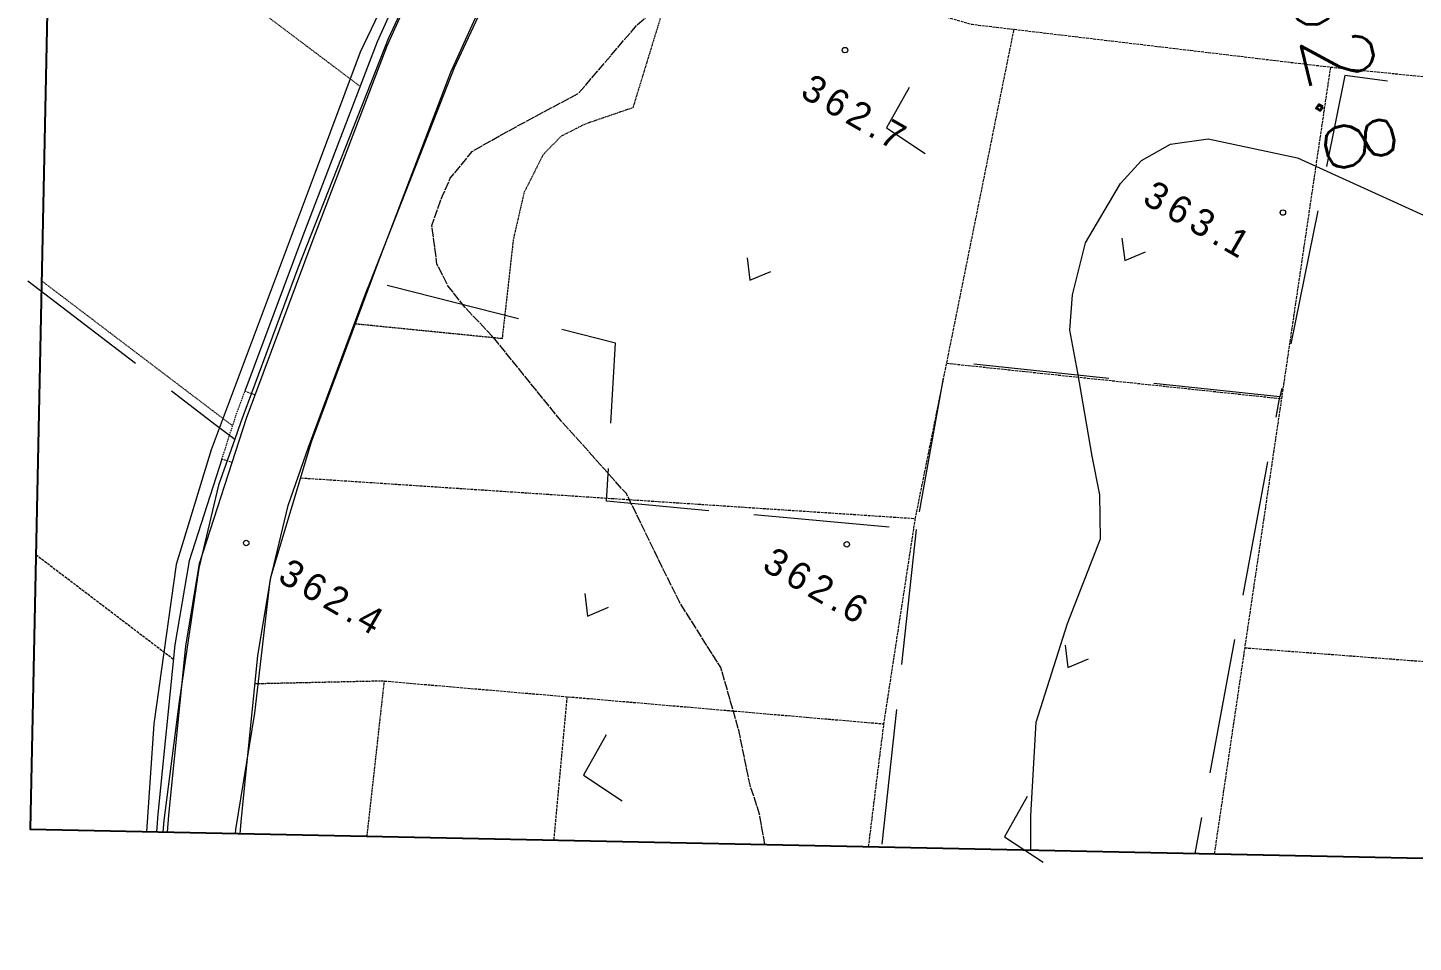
# Model space of a CAD drawing. Header units: millimetres. Extents: x 604133 to 1296463, y 247237 to 595748.
# Drawn here: x 990244 to 1066809, y 337505 to 388067 of the extents above; entities that cross this region are included whole.
import ezdxf

# ---------------------------------------------------------------- set-up
doc = ezdxf.new("R2010")
doc.units = ezdxf.units.MM
doc.header["$LTSCALE"] = 100
for name, pattern in [('55107', [1.25, 0.75, -0.5]), ('56301', [0.5, 0.25, -0.25]), ('56302', [2, 1.5, -0.5]), ('57103', [5.5, 5, -0.5])]:
    doc.linetypes.add(name, pattern=pattern)
doc.layers.get('Defpoints').update_dxf_attribs({"color": 153})
doc.layers.add('D-BGD', color=7, linetype='Continuous', lineweight=13)
doc.layers.add('●予備設計_LP横断', color=7, linetype='Continuous', lineweight=13)
doc.styles.add('BIGFONT', font='txt', dxfattribs={"height": 0.2, "bigfont": 'BIGFONT'})
doc.styles.add('Style-WORKING', font='WORKING.shx')

# ---------------------------------------------------------------- blocks, each defined once
blk = doc.blocks.new('M6313')
at = {"layer": '●予備設計_LP横断', "linetype": 'Continuous', "lineweight": 9, "flags": 128}
blk.add_lwpolyline([(-0.75, 0), (0, -1), (0.75, 0)], dxfattribs=at)
blk = doc.blocks.new('M7312')
at = {"layer": '●予備設計_LP横断', "linetype": 'Continuous', "lineweight": 20}
blk.add_circle((0, -0.001), 0.15, dxfattribs=at)
blk = doc.blocks.new('21311212131313131')
at = {"layer": 'D-BGD', "linetype": '56302'}
for p, q in [((2683077.0273, -1316035.5382), (2684495.2262, -1290477.0272)), ((2667692.0371, -1332822.889), (2669262.5593, -1314289.459)), ((2676329.0421, -1334378.3808), (2649159.0701, -1329485.5608)), ((2685904.5346, -1363522.4065), (2687697.1082, -1335878.5052)), ((2686559.545, -1353421.1318), (2694508.8492, -1353989.5074))]:
    blk.add_line(p, q, dxfattribs=at)
at = {"layer": 'D-BGD', "linetype": 'Continuous'}
for p, q in [((2658851.0509, -1312495.5824, 363598.9803), (2666230.437, -1313836.8628, 363549.9804)), ((2670297.5911, -1314556.2438, 363532.9804), (2669173.1279, -1314371.6053, 363529.9804)), ((2680164.9836, -1316179.9354, 363561.9803), (2672764.4184, -1314962.7254, 363540.9804)), ((2690032.3762, -1317803.6269, 363590.9803), (2682631.811, -1316586.4169, 363568.9803)), ((2694508.8492, -1318540.6454, 363603.9545), (2692499.2035, -1318210.1084, 363597.9803)), ((2668356.6648, -1323845.2567, 363575.9803), (2667713.6496, -1331317.3294, 363612.9803)), ((2668523.4455, -1333005.5637, 363605.9803), (2675931.8344, -1334168.9148, 363494.9804)), ((2676924.0191, -1334324.4606, 363479.9804), (2684395.2787, -1334977.2911, 363440.9804)), ((2686885.6986, -1335194.9012, 363427.9804), (2694357.8353, -1335848.2119, 363389.9804)), ((2676818.7882, -1335816.1654, 363486.9804), (2676292.6786, -1343297.5148, 363521.9804)), ((2664192.3316, -1383689.6553, 362995.9804), (2668626.5646, -1377640.9346, 363060.9804))]:
    blk.add_line(p, q, dxfattribs=at)
at = {"layer": 'D-BGD', "linetype": '55107'}
for p, q in [((2670250.6856, -1370994.3856), (2670053.2512, -1371561.2053)), ((2674000.1248, -1372181.6792), (2673827.8976, -1372756.5981))]:
    blk.add_line(p, q, dxfattribs=at)
at = {"layer": 'D-BGD', "linetype": 'Continuous', "flags": 128}
for points, elevation in [([(2694508.8492, -1327622.6247), (2692616.6985, -1327660.3653), (2687434.0557, -1327464.6622), (2681947.0296, -1325852.8463), (2677213.0161, -1324125.4199), (2674793.2447, -1324209.8343), (2672661.7157, -1324677.7708), (2668080.1393, -1325562.3992), (2665716.2462, -1326057.0361), (2663776.3444, -1325945.8535), (2660878.1191, -1325298.6485), (2657568.2613, -1323435.4072), (2656264.8835, -1322298.9354), (2655330.2626, -1320717.9331), (2654984.8343, -1318637.5091), (2655945.4803, -1313679.8181), (2659141.9353, -1306235.2674)], 362999.9804), ([(2643808.8549, -1362255.8144), (2651180.666, -1365578.8947), (2657881.6356, -1367940.7714), (2673319.6412, -1373353.9091), (2679697.4473, -1375152.401), (2688532.585, -1376206.4376), (2694508.8492, -1376497.9315)], 361999.9804)]:
    blk.add_lwpolyline(points, dxfattribs=dict(at, elevation=elevation))
at = {"layer": 'D-BGD', "linetype": '57103', "elevation": 362499.9804, "flags": 128}
blk.add_lwpolyline([(2694508.8492, -1342309.7663), (2692826.5406, -1342645.9009), (2691223.2868, -1343204.6683), (2688215.924, -1343889.7043), (2684776.2259, -1344947.9842), (2681195.4155, -1347319.8608), (2675268.4675, -1350370.5202), (2671310.4414, -1354074.9467), (2666753.1492, -1357924.4284), (2665147.7632, -1359513.7633), (2663987.5612, -1360468.9789), (2662795.2159, -1361097.6478), (2660669.8069, -1361425.2898), (2659029.8529, -1360878.6497), (2658044.7735, -1360460.2246), (2656538.5731, -1359290.2426), (2655578.5144, -1357695.3147), (2653179.7939, -1353453.4072), (2649363.7171, -1350330.3297), (2646086.6108, -1346722.5185), (2644548.623, -1345829.2648), (2639246.993, -1342387.7168), (2637490.1438, -1340413.5979), (2636977.8488, -1339160.6959), (2637145.5554, -1337469.4847), (2640167.9302, -1320784.2484), (2642105.7601, -1312948.2295), (2643536.402, -1309766.3628), (2647372.6459, -1303287.6772), (2647820.7291, -1301434.164), (2647826.4349, -1300571.9985), (2647644.2049, -1299805.3166), (2647324.3789, -1299512.8079), (2646435.8067, -1299134.674), (2644191.5378, -1299217.1216), (2631308.7427, -1304850.946), (2626711.1803, -1305960.5309), (2625121.1633, -1304854.1084), (2624541.5889, -1303497.1127), (2623950.9738, -1301739.6198), (2627616.8881, -1279538.9036), (2634115.1534, -1252099.7936), (2634700.6786, -1249716.1609), (2635003.7256, -1248296.2668), (2634878.7255, -1247002.2959), (2633658.7892, -1246256.9347)], dxfattribs=at)
at = {"layer": 'D-BGD', "linetype": '56302', "flags": 128}
for points in [[(2644733.2826, -1345004.6433), (2647750.8279, -1336343.7731), (2648931.1827, -1331807.329), (2650881.1168, -1311966.4923), (2652139.1076, -1296621.664)], [(2650881.1168, -1311966.4923), (2689836.4053, -1316889.1979), (2694508.8492, -1317479.8698)], [(2694508.8492, -1336580.8644), (2687697.1082, -1335878.5052), (2676329.0421, -1334378.3808), (2674790.9674, -1368406.7344)], [(2679315.6291, -1382923.0775), (2684938.4172, -1375199.9084)]]:
    blk.add_lwpolyline(points, dxfattribs=at)
at = {"layer": 'D-BGD', "linetype": 'Continuous', "extrusion": (-0.002279, -0.049528, 0.99877), "elevation": 422099.2575}
blk.add_lwpolyline([(2708945.985, -1166044.858), (2708793.9718, -1168404.654), (2713883.6345, -1169090.4067)], dxfattribs=at)
at = {"layer": 'D-BGD', "linetype": 'Continuous', "extrusion": (0.006984, 0.004268, 0.999967), "elevation": 376550.4256}
blk.add_lwpolyline([(2666085.8819, -1315902.7198), (2666569.0789, -1315990.5297), (2665967.7687, -1322973.7416)], dxfattribs=at)
at = {"layer": 'D-BGD', "linetype": 'Continuous'}
for points in [[(2691542.5369, -1327879.4763), (2693803.5053, -1329090.9939), (2695167.0027, -1326918.925)], [(2652496.0732, -1335210.1518), (2654757.0417, -1336421.6694), (2656120.539, -1334249.6005)], [(2688624.2326, -1351203.1261), (2690885.2011, -1352414.6437), (2692248.6985, -1350242.5748)]]:
    blk.add_lwpolyline(points, dxfattribs=at)
at = {"layer": 'D-BGD', "linetype": '56301', "flags": 128}
for points in [[(2632171.0538, -1350550.6087), (2635352.5789, -1342221.1954), (2644733.2826, -1345004.6433), (2646198.7873, -1348156.5342), (2647762.0378, -1348707.9256), (2653932.3408, -1350454.3847), (2654898.3091, -1353092.2627), (2655592.1061, -1354386.3838), (2656621.9944, -1355356.0367), (2658750.6193, -1356371.9803), (2661345.8971, -1356910.3424), (2666846.9894, -1357411.4811), (2666203.4213, -1365559.2938)], [(2694508.8492, -1364302.3837), (2685904.5346, -1363522.4065), (2686213.7103, -1370685.7961)], [(2653062.1173, -1365553.1958), (2640538.0196, -1382923.0775)], [(2664178.6087, -1382923.0775), (2671973.9099, -1372201.0916)]]:
    blk.add_lwpolyline(points, dxfattribs=at)
at = {"layer": 'D-BGD', "linetype": 'Continuous', "extrusion": (0.015003, 0.00353, 0.999881), "elevation": 398889.6183}
blk.add_lwpolyline([(2670361.3041, -1347207.6824), (2669961.8793, -1352876.4047), (2668145.5783, -1352805.6343)], dxfattribs=at)
at = {"layer": 'D-BGD', "linetype": 'Continuous', "flags": 128}
for points in [[(2632726.0486, -1350861.2738), (2642285.7395, -1356012.5223), (2647347.726, -1358498.6329), (2652188.563, -1360566.128), (2662859.5377, -1364393.3696), (2672782.0682, -1367853.0664)], [(2671531.413, -1371441.2749), (2661591.6531, -1367975.5661), (2650799.6748, -1364104.8834), (2645762.7951, -1361954.008), (2640546.5752, -1359391.4446), (2630923.2483, -1354206.4994)], [(2643504.0018, -1361513.2071), (2645512.001, -1362499.597), (2650580.625, -1364663.2902), (2661391.5871, -1368540.9453), (2670053.2512, -1371561.2053)], [(2672782.0682, -1367853.0664), (2680314.0462, -1369927.7032), (2684663.6134, -1370562.2797), (2693837.1602, -1371289.6968), (2694508.8492, -1371326.6389)], [(2694508.8492, -1375332.7064), (2693568.5751, -1375281.0025), (2684215.6393, -1374539.744), (2679616.4077, -1373867.6752), (2671531.413, -1371441.2749)], [(2673827.8976, -1372756.5981), (2679486.2202, -1374455.3479), (2684148.6458, -1375136.9306), (2693528.3958, -1375879.1877), (2694508.8492, -1375933.1115)]]:
    blk.add_lwpolyline(points, dxfattribs=at)
at = {"layer": 'D-BGD', "linetype": 'Continuous', "extrusion": (0.012466, -0.062056, 0.997995), "elevation": 480052.9727}
blk.add_lwpolyline([(2352932.0865, -1824245.8798), (2348625.4811, -1823203.1504), (2347360.7682, -1825999.5611)], dxfattribs=at)
at = {"layer": 'D-BGD', "linetype": 'Continuous', "extrusion": (0.962105, -0.231096, 0.144739), "elevation": 2930789.2406}
blk.add_lwpolyline([(-696425.6096, -61477.8718), (-703671.8866, -61901.3309), (-703911.4064, -61931.6502)], dxfattribs=at)
at = {"layer": 'D-BGD', "linetype": '55107', "flags": 128}
blk.add_lwpolyline([(2673827.8976, -1372756.5981), (2671346.3421, -1372012.5828), (2670053.2512, -1371561.2053)], dxfattribs=at)
at = {"layer": 'D-BGD', "linetype": 'Continuous', "extrusion": (0.806074, -0.591325, 0.024087), "elevation": 2974487.4696}
blk.add_lwpolyline([(470179.8017, 291521.0909), (473298.8661, 291548.0987), (474590.1057, 291548.0987)], dxfattribs=at)
at = {"layer": 'D-BGD', "linetype": 'Continuous'}
for points in [[(2694508.8492, -1371579.2318, 363076.8248), (2694283.8286, -1371565.0007, 363079.9804), (2687833.4925, -1370644.534, 363179.9804), (2680506.5095, -1369950.982, 362819.9804), (2676311.5641, -1369033.9588, 363079.9804), (2673070.5459, -1367977.9288, 363119.9804), (2664525.9606, -1365010.3617, 362799.9804), (2663832.8102, -1364756.3096, 362799.9804), (2651913.7096, -1360351.8208, 362879.9804), (2644278.7437, -1356992.9834, 362979.9804), (2640781.9993, -1355112.9363, 363029.9804), (2632942.464, -1350878.2843, 363129.9804), (2627747.9924, -1348080.2384, 363199.9804), (2589050.4234, -1326576.5354, 362909.9804), (2585279.9027, -1324717.6187, 362959.9804), (2583820.2913, -1324135.1803, 362979.9804), (2581833.1671, -1323537.5709, 363009.9804), (2580412.8703, -1323341.467, 363029.9804), (2579273.0745, -1323424.324, 363039.9804), (2577749.699, -1323833.0133, 363069.9804), (2548745.7133, -1333685.8157, 363019.9804), (2533689.8306, -1338884.7162, 362939.9804)], [(2578383.6481, -1327839.5838, 363069.9804), (2578900.2753, -1327666.3894, 363069.9804), (2579939.8048, -1327391.8382, 363039.9804), (2580285.4186, -1327364.4329, 363029.9804), (2580984.3944, -1327462.0687, 363009.9804), (2582493.6894, -1327912.1004, 362979.9804), (2583644.6291, -1328371.162, 362959.9804), (2587199.8287, -1330123.6043, 362909.9804), (2625827.2247, -1351588.8919, 363199.9804), (2637356.4803, -1357809.2332, 363049.9804), (2642515.8653, -1360588.0714, 362979.9804), (2650410.8427, -1364055.0477, 362879.9804), (2663181.8154, -1368777.678, 362799.9804), (2671792.604, -1371770.0868, 363119.9804), (2672712.3437, -1372068.3798, 363109.9804), (2675263.3491, -1372906.2764, 363079.9804), (2679889.128, -1373910.9489, 362819.9804), (2687274.8245, -1374830.4495, 362929.9804), (2693871.5236, -1375546.0311, 363079.9804), (2694508.8492, -1375586.7372, 363071.4178)]]:
    blk.add_polyline3d(points, dxfattribs=at)
at = {"layer": 'Defpoints'}
blk.add_lwpolyline([(2494508.8492, -1382923.0775), (2694508.8492, -1382923.0775), (2694508.8492, -1082923.0775), (2494508.8492, -1082923.0775)], close=True, dxfattribs=at)
at = {"layer": 'D-BGD', "linetype": 'Continuous', "lineweight": 20, "xscale": 1000, "yscale": 1000, "zscale": 1000, "rotation": 61.30205960440028}
for p in [(2658977.9565, -1314423.3178, 363095.9804), (2677819.0854, -1338133.1049, 362628.9804), (2650504.5441, -1338804.3321, 362671.9804), (2678432.8273, -1371317.0152, 362399.9804)]:
    blk.add_blockref('M7312', p, dxfattribs=at)
at = {"layer": 'D-BGD', "linetype": 'Continuous', "lineweight": 9, "xscale": 1000, "yscale": 1000, "zscale": 1000, "rotation": 61.30205960440028}
for p in [(2660940.6757, -1322627.917), (2683500.7078, -1325303.4207), (2662458.3668, -1343309.9119), (2681201.526, -1351890.1995)]:
    blk.add_blockref('M6313', p, dxfattribs=at)
at = {"layer": 'D-BGD', "linetype": 'Continuous', "style": 'BIGFONT'}
blk.add_text('362.8', height=3749.9998, rotation=14.862356431, dxfattribs=at).set_placement((2643081.0749, -1315371.1967, 362798.9804))
at = {"layer": 'D-BGD', "linetype": 'Continuous', "char_height": 1499.999919, "attachment_point": 7, "rotation": 61.302059604, "line_spacing_factor": 0.722892, "style": 'Style-WORKING'}
for s, insert in [('\\T1.315;363.1', (2658609.9625, -1322274.6208)), ('\\T1.284;362.7', (2653116.3896, -1341300.6764)), ('\\T1.287;362.6', (2679312.901, -1342861.1534)), ('\\T1.281;362.4', (2680498.1999, -1369610.1216, 362399.9804))]:
    blk.add_mtext(s, dxfattribs=dict(at, insert=insert))

msp = doc.modelspace()

# ---------------------------------------------------------------- block references
at = {"layer": 'D-BGD', "rotation": 268.807065034117}
msp.add_blockref('21311212131313131', (2429100.2, 3008884.8, 354000), dxfattribs=at)

doc.saveas('drawing.dxf')
